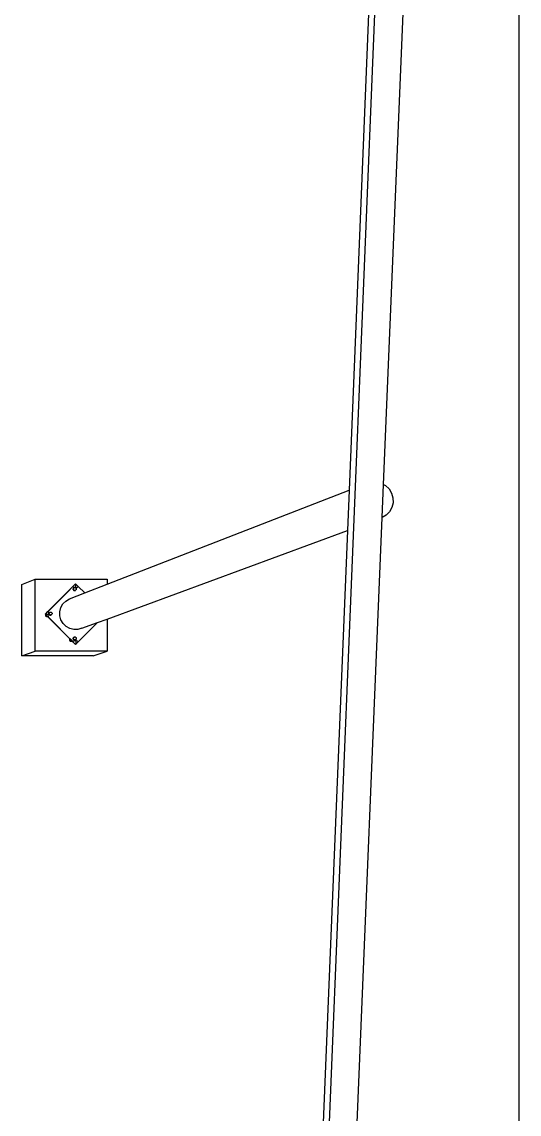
# Model space of a CAD drawing. Header units: inches. Extents: x -1152 to 1243, y -567 to 664.
# Drawn here: x 485.2 to 625.2, y 48.5 to 356 of the extents above; entities that cross this region are included whole.
import ezdxf

# ---------------------------------------------------------------- set-up
doc = ezdxf.new("R2010")
doc.units = ezdxf.units.IN
doc.header["$MEASUREMENT"] = 0

msp = doc.modelspace()

# ---------------------------------------------------------------- linework, layer by layer
for p, q in [((546.74956, -566.54973), (591.56373, 529.8555)), ((585.47833, 424.37246), (577.32161, 224.14714)), ((587.06859, 225.80478), (595.29596, 424.37246)), ((625.22168, -473.91114), (625.22168, 424.37246)), ((586.68337, 216.50745), (587.06859, 225.80478)), ((587.06859, 225.80478), (587.62559, 225.49237)), ((587.62559, 225.49237), (588.61065, 224.53148)), ((588.61065, 224.53148), (589.31346, 223.34839)), ((509.16774, 197.68616), (577.32161, 224.14714)), ((577.32161, 224.14714), (576.86149, 212.85251)), ((589.31346, 223.34839), (589.68611, 222.0237)), ((589.68611, 222.0237), (589.70322, 220.64771)), ((589.3636, 219.31417), (588.69041, 218.11398)), ((589.70322, 220.64771), (589.3636, 219.31417)), ((558.07685, -473.91114), (586.68337, 216.50745)), ((587.72953, 217.12891), (586.68337, 216.50745)), ((588.69041, 218.11398), (587.72953, 217.12891)), ((509.16774, 187.87462), (576.86149, 212.85251)), ((576.86149, 212.85251), (567.21522, -23.93705)), ((485.18681, 197.63686), (488.90288, 199.15057)), ((485.18681, 177.52603), (485.18681, 197.63686)), ((488.90288, 199.15057), (509.16774, 199.15057)), ((488.90288, 178.88571), (488.90288, 199.15057)), ((498.78, 196.2686), (499.56338, 197.05197)), ((498.83365, 196.30662), (499.57222, 197.04519)), ((499.56338, 197.05197), (500.31523, 197.80383)), ((499.56338, 197.05197), (499.58919, 197.06215)), ((499.56338, 197.05197), (499.57222, 197.04519)), ((499.57222, 197.04519), (499.58919, 197.06215)), ((499.58919, 197.06215), (500.32305, 197.79602)), ((499.58919, 197.06215), (499.80941, 196.89317)), ((499.80941, 196.89317), (500.06587, 196.78694)), ((500.31523, 197.80383), (500.34108, 197.81405)), ((500.31523, 197.80383), (500.32305, 197.79602)), ((500.32305, 197.79602), (500.34108, 197.81405)), ((500.34108, 197.81405), (501.09298, 197.06215)), ((500.34108, 197.81405), (500.34108, 196.75641)), ((500.6163, 196.78694), (500.87275, 196.89317)), ((500.87275, 196.89317), (501.09298, 197.06215)), ((501.09298, 197.06215), (502.90176, 195.25337)), ((502.90176, 195.25337), (509.16774, 197.68616)), ((509.16774, 199.15057), (509.16774, 197.68616)), ((492.53994, 190.02854), (498.70491, 196.19351)), ((492.56539, 190.03835), (498.66689, 196.13986)), ((498.56251, 193.56864), (502.90176, 195.25337)), ((498.66689, 196.13986), (498.83365, 196.30662)), ((498.67058, 196.14877), (498.66689, 196.13986)), ((498.70491, 196.19351), (498.67058, 196.14877)), ((498.70491, 196.19351), (498.78, 196.2686)), ((498.73751, 196.23599), (498.70491, 196.19351)), ((498.78, 196.2686), (498.73751, 196.23599)), ((498.82473, 196.30292), (498.78, 196.2686)), ((498.83365, 196.30662), (498.82473, 196.30292)), ((499.65884, 196.45229), (499.64446, 196.34307)), ((499.64446, 196.34307), (499.65884, 196.23384)), ((499.66901, 196.44213), (499.65463, 196.3329)), ((499.65463, 196.3329), (499.66901, 196.22367)), ((499.701, 196.55408), (499.65884, 196.45229)), ((499.65884, 196.23384), (499.701, 196.13206)), ((499.71117, 196.54391), (499.66901, 196.44213)), ((499.66901, 196.3329), (499.6829, 196.4384)), ((499.6829, 196.22739), (499.66901, 196.3329)), ((499.66901, 196.22367), (499.71117, 196.12189)), ((499.6829, 196.4384), (499.72362, 196.53672)), ((499.72362, 196.12908), (499.6829, 196.22739)), ((499.76806, 196.64148), (499.701, 196.55408)), ((499.701, 196.13206), (499.76806, 196.04465)), ((499.77823, 196.63131), (499.71117, 196.54391)), ((499.71117, 196.12189), (499.7694, 196.04599)), ((499.72227, 196.35383), (499.73617, 196.45935)), ((499.73617, 196.24831), (499.72227, 196.35383)), ((499.72362, 196.53672), (499.7884, 196.62115)), ((499.77957, 196.05616), (499.72362, 196.12908)), ((499.73617, 196.45935), (499.77689, 196.55767)), ((499.77689, 196.14999), (499.73617, 196.24831)), ((499.85547, 196.70855), (499.76806, 196.64148)), ((499.77957, 196.05616), (499.76806, 196.04465)), ((499.7694, 196.04599), (499.77382, 196.04024)), ((499.77382, 196.04024), (499.77823, 196.03448)), ((499.77689, 196.55767), (499.80945, 196.6001)), ((499.81879, 196.09538), (499.77689, 196.14999)), ((499.77823, 196.03448), (499.86564, 195.96742)), ((499.77957, 196.05616), (499.81879, 196.09538)), ((499.7884, 196.04465), (499.77957, 196.05616)), ((499.7884, 196.62115), (499.87283, 196.68593)), ((499.7884, 196.62115), (499.80945, 196.6001)), ((499.87283, 195.97987), (499.7884, 196.04465)), ((499.80945, 196.6001), (499.84168, 196.64211)), ((499.84168, 196.06555), (499.81879, 196.09538)), ((499.84168, 196.64211), (499.92612, 196.7069)), ((499.92612, 196.00076), (499.84168, 196.06555)), ((499.95725, 196.75071), (499.85547, 196.70855)), ((499.86564, 195.96742), (499.96742, 195.92526)), ((499.87283, 196.68593), (499.97114, 196.72665)), ((499.97114, 195.93915), (499.87283, 195.97987)), ((499.92612, 196.7069), (499.97505, 196.72717)), ((500.02444, 195.96004), (499.92612, 196.00076)), ((500.06648, 196.76509), (499.95725, 196.75071)), ((499.96742, 195.92526), (500.07665, 195.91088)), ((499.97114, 196.72665), (499.97505, 196.72717)), ((500.07665, 195.92526), (499.97114, 195.93915)), ((499.97505, 196.72717), (500.02444, 196.74762)), ((500.02444, 196.74762), (500.11179, 196.75912)), ((500.12996, 195.94614), (500.02444, 195.96004)), ((500.06587, 196.78694), (500.34108, 196.75071)), ((500.11179, 196.75912), (500.06648, 196.76509)), ((500.07665, 195.92526), (500.07665, 195.95316)), ((500.18215, 195.93915), (500.07665, 195.92526)), ((500.07665, 195.91088), (500.18587, 195.92526)), ((500.07665, 195.92238), (500.07665, 195.92526)), ((500.07665, 195.91088), (500.07665, 195.92238)), ((500.11179, 196.75912), (500.12996, 196.76151)), ((500.12996, 196.76151), (500.23548, 196.74762)), ((500.23323, 195.95974), (500.12996, 195.94614)), ((500.23323, 195.95974), (500.18215, 195.93915)), ((500.18587, 195.92526), (500.28766, 195.96742)), ((500.23323, 195.95974), (500.23548, 195.96004)), ((500.23548, 196.74762), (500.3338, 196.7069)), ((500.3338, 196.00076), (500.23548, 195.96004)), ((500.28766, 195.96742), (500.32797, 195.99835)), ((500.3338, 196.7069), (500.41824, 196.64211)), ((500.41824, 196.06555), (500.3338, 196.00076)), ((500.34108, 196.75071), (500.6163, 196.78694)), ((500.41824, 196.64211), (500.48303, 196.55767)), ((500.48303, 196.14999), (500.41824, 196.06555)), ((500.48303, 196.55767), (500.52375, 196.45935)), ((500.52375, 196.24831), (500.48303, 196.14999)), ((500.52375, 196.45935), (500.53764, 196.35383)), ((500.53764, 196.35383), (500.52375, 196.24831)), ((495.86011, 189.95468), (496.15084, 191.09627)), ((496.15084, 191.09627), (496.72713, 192.12371)), ((496.72713, 192.12371), (497.5497, 192.96699)), ((497.5497, 192.96699), (498.56251, 193.56864)), ((491.78808, 189.27668), (492.53994, 190.02854)), ((491.78808, 189.27668), (491.81349, 189.28646)), ((491.85751, 189.20725), (491.78808, 189.27668)), ((491.82433, 189.12714), (491.80998, 189.01814)), ((491.80998, 189.01814), (491.82433, 188.90914)), ((491.81349, 189.28646), (492.54672, 190.01969)), ((492.56539, 188.53456), (491.81349, 189.28646)), ((491.81349, 189.28646), (492.83365, 189.28646)), ((491.85751, 189.20725), (491.82433, 189.12714)), ((491.82433, 188.90914), (491.8664, 188.80756)), ((492.42024, 188.64452), (491.85751, 189.20725)), ((491.8664, 188.80756), (491.93333, 188.72034)), ((491.93333, 188.72034), (492.02056, 188.65341)), ((492.02056, 188.65341), (492.12213, 188.61134)), ((492.12213, 188.61134), (492.23113, 188.59699)), ((492.23113, 188.59699), (492.34013, 188.61134)), ((492.34013, 188.61134), (492.42024, 188.64452)), ((492.34013, 188.61134), (492.42204, 188.64272)), ((492.42204, 188.64272), (492.42024, 188.64452)), ((492.53994, 188.52482), (492.42204, 188.64272)), ((492.53994, 190.02854), (492.56539, 190.03835)), ((492.54672, 190.01969), (492.53994, 190.02854)), ((492.53994, 188.52482), (492.56539, 188.53456)), ((498.72768, 182.33708), (492.53994, 188.52482)), ((492.54672, 190.01969), (492.56539, 190.03835)), ((492.73437, 189.81813), (492.56539, 190.03835)), ((492.56539, 188.53456), (492.73437, 188.75479)), ((499.58919, 181.51076), (492.56539, 188.53456)), ((492.8406, 189.56167), (492.73437, 189.81813)), ((492.73437, 188.75479), (492.8406, 189.01124)), ((492.82671, 189.52166), (492.81233, 189.41244)), ((492.81233, 189.41244), (492.82671, 189.30321)), ((492.82622, 189.40871), (492.8406, 189.51794)), ((492.8406, 189.30693), (492.82622, 189.40871)), ((492.86887, 189.62345), (492.82671, 189.52166)), ((492.82671, 189.30321), (492.83365, 189.28646)), ((492.83365, 189.28646), (492.846, 189.28646)), ((492.83365, 189.28646), (492.86887, 189.20142)), ((492.84497, 189.52849), (492.8406, 189.56167)), ((492.84497, 189.52849), (492.8406, 189.51794)), ((492.8406, 189.30693), (492.8406, 189.29949)), ((492.8406, 189.30693), (492.87014, 189.23562)), ((492.8406, 189.29949), (492.86939, 189.22997)), ((492.8406, 189.01124), (492.86939, 189.22997)), ((492.88276, 189.61972), (492.84497, 189.52849)), ((492.87683, 189.28646), (492.84497, 189.52849)), ((492.846, 189.28646), (492.84908, 189.28646)), ((492.84908, 189.28646), (492.87113, 189.28646)), ((492.93594, 189.71085), (492.86887, 189.62345)), ((492.86887, 189.20142), (492.92711, 189.12553)), ((492.86939, 189.22997), (492.87014, 189.23562)), ((492.86939, 189.22997), (492.88276, 189.1977)), ((492.87014, 189.23562), (492.87683, 189.28646)), ((492.88132, 189.20861), (492.87014, 189.23562)), ((492.87925, 189.43263), (492.89314, 189.53814)), ((492.89314, 189.32711), (492.87925, 189.43263)), ((492.93728, 189.1357), (492.88132, 189.20861)), ((492.88276, 189.61972), (492.9461, 189.70068)), ((492.88276, 189.1977), (492.94983, 189.1103)), ((492.89314, 189.53814), (492.93387, 189.63647)), ((492.93387, 189.22879), (492.89314, 189.32711)), ((492.92711, 189.12553), (492.93152, 189.11977)), ((492.93152, 189.11977), (492.93594, 189.11402)), ((492.93387, 189.63647), (492.96706, 189.67973)), ((492.97576, 189.17418), (492.93387, 189.22879)), ((492.93594, 189.11402), (493.02334, 189.04695)), ((492.93728, 189.1357), (492.97576, 189.17418)), ((492.9461, 189.12419), (492.93728, 189.1357)), ((492.9461, 189.70068), (493.03053, 189.76546)), ((492.94983, 189.70713), (492.9461, 189.70068)), ((492.9461, 189.70068), (492.96706, 189.67973)), ((493.03053, 189.05941), (492.9461, 189.12419)), ((493.03723, 189.7742), (492.94983, 189.70713)), ((492.94983, 189.1103), (493.03723, 189.04323)), ((492.96706, 189.67973), (492.99866, 189.72091)), ((492.99866, 189.14435), (492.97576, 189.17418)), ((492.99866, 189.72091), (493.08309, 189.78569)), ((493.08309, 189.07956), (492.99866, 189.14435)), ((493.02334, 189.04695), (493.12512, 189.00479)), ((493.03053, 189.76546), (493.12885, 189.80619)), ((493.12885, 189.01868), (493.03053, 189.05941)), ((493.13901, 189.81636), (493.03723, 189.7742)), ((493.13901, 189.00107), (493.03723, 189.04323)), ((493.08309, 189.78569), (493.1343, 189.80691)), ((493.18142, 189.03883), (493.08309, 189.07956)), ((493.12512, 189.00479), (493.13231, 189.00385)), ((493.12885, 189.80619), (493.16371, 189.81961)), ((493.12885, 189.80619), (493.1343, 189.80691)), ((493.23435, 189.00479), (493.12885, 189.01868)), ((493.13231, 189.00385), (493.23435, 188.99041)), ((493.1343, 189.80691), (493.16371, 189.81961)), ((493.16371, 189.81961), (493.13901, 189.81636)), ((493.13901, 189.00107), (493.24824, 188.98669)), ((493.16555, 189.81985), (493.16371, 189.81961)), ((493.16555, 189.81985), (493.18142, 189.82642)), ((493.18142, 189.82642), (493.28693, 189.84031)), ((493.28693, 189.02494), (493.18142, 189.03883)), ((493.23435, 189.00479), (493.23435, 189.03187)), ((493.33986, 189.01868), (493.23435, 189.00479)), ((493.23435, 189.00192), (493.23435, 189.00479)), ((493.23435, 188.99041), (493.34358, 189.00479)), ((493.23435, 188.99041), (493.23435, 189.00192)), ((493.24824, 188.98669), (493.35747, 189.00107)), ((493.28693, 189.84031), (493.39245, 189.82642)), ((493.38857, 189.03832), (493.28693, 189.02494)), ((493.38857, 189.03832), (493.33986, 189.01868)), ((493.34358, 189.00479), (493.44536, 189.04695)), ((493.35747, 189.00107), (493.45925, 189.04323)), ((493.39245, 189.03883), (493.38857, 189.03832)), ((493.39245, 189.82642), (493.49078, 189.78569)), ((493.49078, 189.07956), (493.39245, 189.03883)), ((493.44536, 189.04695), (493.48444, 189.07694)), ((493.45925, 189.04323), (493.54666, 189.1103)), ((493.49078, 189.78569), (493.57521, 189.72091)), ((493.57521, 189.14435), (493.49078, 189.07956)), ((493.57521, 189.72091), (493.64, 189.63647)), ((493.64, 189.22879), (493.57521, 189.14435)), ((493.64, 189.63647), (493.68073, 189.53814)), ((493.68073, 189.32711), (493.64, 189.22879)), ((493.68073, 189.53814), (493.69462, 189.43263)), ((493.69462, 189.43263), (493.68073, 189.32711)), ((495.87475, 188.77675), (495.86011, 189.95468)), ((496.19376, 187.64274), (495.87475, 188.77675)), ((496.79541, 186.62994), (496.19376, 187.64274)), ((506.4564, 186.87418), (509.16774, 187.87462)), ((509.16774, 187.87462), (509.16774, 178.88571)), ((497.63869, 185.80736), (496.79541, 186.62994)), ((498.66613, 185.23107), (497.63869, 185.80736)), ((499.80772, 184.94034), (498.66613, 185.23107)), ((500.98565, 184.95498), (499.80772, 184.94034)), ((502.11966, 185.27399), (500.98565, 184.95498)), ((506.4564, 186.87418), (501.09298, 181.51076)), ((502.11966, 185.27399), (506.4564, 186.87418)), ((498.62851, 182.1611), (498.61416, 182.0521)), ((498.61416, 182.0521), (498.62851, 181.94309)), ((498.67058, 182.26267), (498.62851, 182.1611)), ((498.62851, 181.94309), (498.67058, 181.84152)), ((498.72768, 182.33708), (498.67058, 182.26267)), ((498.67058, 181.84152), (498.73751, 181.7543)), ((499.3203, 181.74446), (498.72768, 182.33708)), ((498.73751, 181.7543), (498.82473, 181.68737)), ((498.82473, 181.68737), (498.92631, 181.64529)), ((498.92631, 181.64529), (499.03531, 181.63094)), ((499.03531, 181.63094), (499.14431, 181.64529)), ((499.14431, 181.64529), (499.34605, 181.71871)), ((499.14431, 181.64529), (499.24589, 181.68737)), ((499.24589, 181.68737), (499.3203, 181.74446)), ((499.34605, 181.71871), (499.3203, 181.74446)), ((499.56338, 181.50138), (499.34605, 181.71871)), ((499.56338, 181.50138), (499.58919, 181.51076)), ((500.31523, 180.74953), (499.56338, 181.50138)), ((499.80941, 181.67975), (499.58919, 181.51076)), ((500.34108, 180.75886), (499.58919, 181.51076)), ((499.65884, 182.5375), (499.64446, 182.42827)), ((499.64446, 182.42827), (499.65884, 182.31905)), ((499.701, 182.63929), (499.65884, 182.5375)), ((499.65884, 182.42827), (499.67273, 182.53378)), ((499.67273, 182.32277), (499.65884, 182.42827)), ((499.65884, 182.31905), (499.701, 182.21726)), ((499.67273, 182.53378), (499.71345, 182.6321)), ((499.71345, 182.22445), (499.67273, 182.32277)), ((499.76806, 182.72669), (499.701, 182.63929)), ((499.701, 182.21726), (499.76806, 182.12986)), ((499.7121, 182.44772), (499.726, 182.55324)), ((499.726, 182.34221), (499.7121, 182.44772)), ((499.71345, 182.6321), (499.77823, 182.71652)), ((499.77823, 182.14003), (499.71345, 182.22445)), ((499.726, 182.55324), (499.76672, 182.65157)), ((499.76672, 182.24388), (499.726, 182.34221)), ((499.76672, 182.65157), (499.83151, 182.736)), ((499.83151, 182.15945), (499.76672, 182.24388)), ((499.76806, 182.12986), (499.85547, 182.06279)), ((499.77823, 182.71652), (499.86266, 182.7813)), ((499.86266, 182.07525), (499.77823, 182.14003)), ((500.06587, 181.78597), (499.80941, 181.67975)), ((499.83151, 182.736), (499.91595, 182.80079)), ((499.91595, 182.09466), (499.83151, 182.15945)), ((499.85547, 182.06279), (499.95725, 182.02063)), ((499.86266, 182.7813), (499.96097, 182.82203)), ((499.96097, 182.03452), (499.86266, 182.07525)), ((499.91595, 182.80079), (499.97013, 182.82323)), ((500.01427, 182.05393), (499.91595, 182.09466)), ((499.95725, 182.02063), (500.06648, 182.00625)), ((499.96097, 182.82203), (500.01427, 182.84152)), ((499.96097, 182.82203), (499.97013, 182.82323)), ((500.06648, 182.02063), (499.96097, 182.03452)), ((499.97013, 182.82323), (500.01427, 182.84152)), ((500.01427, 182.84152), (500.11979, 182.85541)), ((500.11979, 182.04004), (500.01427, 182.05393)), ((500.34108, 181.82221), (500.06587, 181.78597)), ((500.06648, 182.02063), (500.06648, 182.04706)), ((500.17198, 182.03452), (500.06648, 182.02063)), ((500.06648, 182.00625), (500.17571, 182.02063)), ((500.06648, 182.00625), (500.06648, 182.02063)), ((500.11979, 182.85541), (500.22531, 182.84152)), ((500.21582, 182.05268), (500.11979, 182.04004)), ((500.17198, 182.03452), (500.22531, 182.05393)), ((500.21582, 182.05268), (500.17198, 182.03452)), ((500.17571, 182.02063), (500.27749, 182.06279)), ((500.22531, 182.05393), (500.21582, 182.05268)), ((500.22531, 182.84152), (500.32363, 182.80079)), ((500.3136, 182.0905), (500.22531, 182.05393)), ((500.27749, 182.06279), (500.3136, 182.0905)), ((500.32363, 182.09466), (500.3136, 182.0905)), ((500.32363, 182.80079), (500.40807, 182.736)), ((500.40807, 182.15945), (500.32363, 182.09466)), ((500.6163, 181.78597), (500.34108, 181.82221)), ((501.09298, 181.51076), (500.34108, 180.75886)), ((500.36489, 182.12632), (500.36489, 180.75886)), ((500.40807, 182.736), (500.47286, 182.65157)), ((500.47286, 182.24388), (500.40807, 182.15945)), ((500.47286, 182.65157), (500.51358, 182.55324)), ((500.51358, 182.34221), (500.47286, 182.24388)), ((500.51358, 182.55324), (500.52748, 182.44772)), ((500.52748, 182.44772), (500.51358, 182.34221)), ((500.87275, 181.67975), (500.6163, 181.78597)), ((501.09298, 181.51076), (500.87275, 181.67975)), ((485.18681, 177.52603), (488.90288, 178.88571)), ((509.16774, 178.88571), (488.90288, 178.88571)), ((500.31523, 180.74953), (500.34108, 180.75886)), ((505.29763, 177.52603), (509.16774, 178.88571)), ((505.29763, 177.52603), (485.18681, 177.52603))]:
    msp.add_line(p, q)

doc.saveas('drawing.dxf')
